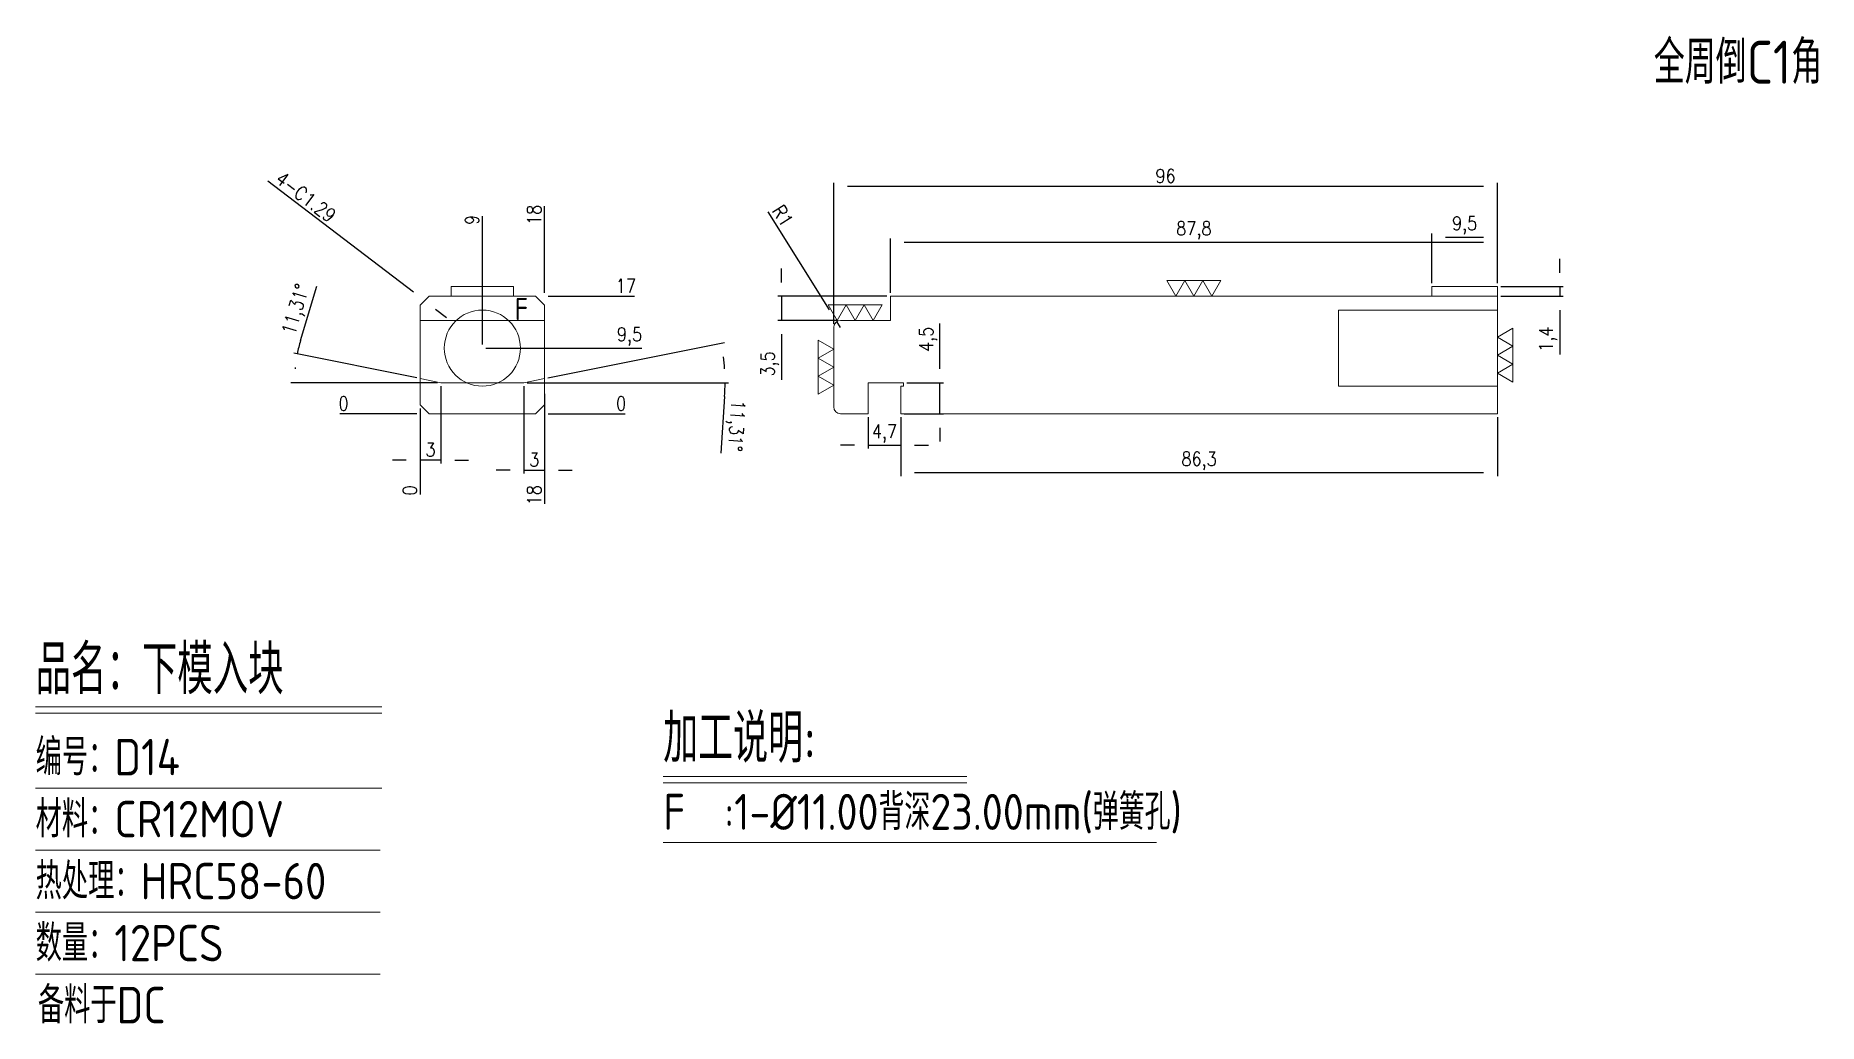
# Model space of a CAD drawing. Header units: millimetres. Extents: x 103626 to 103884, y 600 to 743.
import ezdxf
from ezdxf.enums import TextEntityAlignment as Align

# ---------------------------------------------------------------- set-up
doc = ezdxf.new("R2010")
doc.units = ezdxf.units.MM
doc.linetypes.add('HIDDEN', pattern=[0])
for name, color, linetype in [('DIE_P', 2, 'Continuous'), ('DIM', 4, 'Continuous'), ('TEXT', 4, 'Continuous')]:
    doc.layers.add(name, color=color, linetype=linetype)
doc.styles.add('gbenor', font='gbenor.shx', dxfattribs={"bigfont": 'gbcbig.shx'})
doc.styles.get("Standard").update_dxf_attribs({"font": 'txt.shx', "width": 0.85, "bigfont": 'ctxt.shx'})
doc.dimstyles.new('T-2-WX', dxfattribs={"dimtxt": 2, "dimasz": 2, "dimexe": 0.5, "dimexo": 0.5, "dimgap": 0.5, "dimtad": 1, "dimtxsty": 'Standard', "dimblk": 'OPEN30', "dimcen": 0, "dimazin": 3, "dimtfac": 1, "dimtmove": 0, "dimatfit": 3, "dimldrblk": 'OPEN30', "dimlwd": -1, "dimlwe": -1})

# ---------------------------------------------------------------- blocks, each defined once
blk = doc.blocks.new('*D7579')
at = {"layer": 'Defpoints', "color": 0}
for p in [(103682.0610924185, 688.178943222505), (103700.0610924185, 688.178943222505), (103710.0610924185, 688.178943222505)]:
    blk.add_point(p, dxfattribs=at)
at = {"layer": 'DIM', "color": 0}
blk.add_line((103700.5610924185, 688.178943222505), (103711.6944257518, 688.178943222505), dxfattribs=at)
at = {"layer": 'DIM', "color": 0, "lineweight": 5, "insert": (103711.1277590852, 689.678943222505), "char_height": 2, "attachment_point": 5}
blk.add_mtext('0', dxfattribs=at)
blk = doc.blocks.new('_Open30')
blk = doc.blocks.new('*D7580')
at = {"layer": 'Defpoints', "color": 0}
for p in [(103691.0610924185, 697.678943222505), (103710.0610924185, 697.678943222505), (103682.0610924185, 688.178943222505)]:
    blk.add_point(p, dxfattribs=at)
at = {"layer": 'DIM', "color": 0}
blk.add_line((103691.5610924185, 697.678943222505), (103714.1229971804, 697.678943222505), dxfattribs=at)
at = {"layer": 'DIM', "color": 0, "lineweight": 5, "insert": (103712.3420447995, 699.3694194129812), "char_height": 2, "attachment_point": 5}
blk.add_mtext('9,5', dxfattribs=at)
blk = doc.blocks.new('*D7581')
at = {"layer": 'Defpoints', "color": 0}
for p in [(103700.0610924185, 705.178943222505), (103710.0610924185, 705.178943222505), (103682.0610924185, 688.178943222505)]:
    blk.add_point(p, dxfattribs=at)
at = {"layer": 'DIM', "color": 0}
blk.add_line((103700.5610924185, 705.178943222505), (103713.070616228, 705.178943222505), dxfattribs=at)
at = {"layer": 'DIM', "color": 0, "lineweight": 5, "insert": (103711.8158543233, 706.678943222505), "char_height": 2, "attachment_point": 5}
blk.add_mtext('17', dxfattribs=at)
blk = doc.blocks.new('*D7582')
at = {"layer": 'Defpoints', "color": 0}
for p in [(103672.0610924185, 688.178943222505), (103682.0610924185, 688.178943222505), (103682.0610924185, 688.178943222505)]:
    blk.add_point(p, dxfattribs=at)
at = {"layer": 'DIM', "color": 0}
blk.add_line((103681.5610924185, 688.178943222505), (103670.4277590852, 688.178943222505), dxfattribs=at)
at = {"layer": 'DIM', "color": 0, "lineweight": 5, "insert": (103670.9944257518, 689.678943222505), "char_height": 2, "attachment_point": 5}
blk.add_mtext('0', dxfattribs=at)
blk = doc.blocks.new('*D7583')
at = {"layer": 'Defpoints', "color": 0}
for p in [(103682.0610924185, 688.178943222505), (103700.0610924185, 688.178943222505), (103700.0610924185, 678.178943222505)]:
    blk.add_point(p, dxfattribs=at)
at = {"layer": 'DIM', "color": 0}
blk.add_line((103700.0610924185, 687.678943222505), (103700.0610924185, 675.1694194129668), dxfattribs=at)
at = {"layer": 'DIM', "color": 0, "lineweight": 5, "insert": (103698.5610924185, 676.4241813177359), "char_height": 2, "attachment_point": 5, "rotation": 90}
blk.add_mtext('18', dxfattribs=at)
blk = doc.blocks.new('*D7584')
at = {"layer": 'Defpoints', "color": 0}
for p in [(103682.0610924185, 688.178943222505), (103682.0610924185, 688.178943222505), (103682.0610924185, 678.178943222505)]:
    blk.add_point(p, dxfattribs=at)
at = {"layer": 'DIM', "color": 0}
blk.add_line((103682.0610924185, 687.678943222505), (103682.0610924185, 676.5456098891736), dxfattribs=at)
at = {"layer": 'DIM', "color": 0, "lineweight": 5, "insert": (103680.5610924185, 677.1122765558393), "char_height": 2, "attachment_point": 5, "rotation": 90}
blk.add_mtext('0', dxfattribs=at)
blk = doc.blocks.new('*D7585')
at = {"layer": 'Defpoints', "color": 0}
for p in [(103700.0610924185, 715.178943222505), (103700.0610924185, 705.178943222505), (103682.0610924185, 688.178943222505)]:
    blk.add_point(p, dxfattribs=at)
at = {"layer": 'DIM', "color": 0}
blk.add_line((103700.0610924185, 705.678943222505), (103700.0610924185, 718.1884670320433), dxfattribs=at)
at = {"layer": 'DIM', "color": 0, "lineweight": 5, "insert": (103698.5610924185, 716.9337051272742), "char_height": 2, "attachment_point": 5, "rotation": 90}
blk.add_mtext('18', dxfattribs=at)
blk = doc.blocks.new('*D7586')
at = {"layer": 'Defpoints', "color": 0}
for p in [(103691.0610924185, 715.178943222505), (103691.0610924185, 697.678943222505), (103682.0610924185, 688.178943222505)]:
    blk.add_point(p, dxfattribs=at)
at = {"layer": 'DIM', "color": 0}
blk.add_line((103691.0610924185, 698.178943222505), (103691.0610924185, 716.731324174878), dxfattribs=at)
at = {"layer": 'DIM', "color": 0, "lineweight": 5, "insert": (103689.5610924185, 716.2051336986915), "char_height": 2, "attachment_point": 5, "rotation": 90}
blk.add_mtext('9', dxfattribs=at)
blk = doc.blocks.new('*D7587')
at = {"layer": 'Defpoints', "color": 0}
for p in [(103837.8736971165, 721.0629163338162), (103837.8736971165, 706.5789432225138), (103741.8736971368, 700.6789432225196)]:
    blk.add_point(p, dxfattribs=at)
at = {"layer": 'DIM', "color": 0}
for p, q in [((103741.8736971368, 701.1789432225196), (103741.8736971368, 721.5629163338162)), ((103743.8736971368, 721.0629163338162), (103835.8736971165, 721.0629163338162)), ((103837.8736971165, 707.0789432225138), (103837.8736971165, 721.5629163338162))]:
    blk.add_line(p, q, dxfattribs=at)
at = {"layer": 'DIM', "color": 0, "lineweight": 5, "insert": (103789.8736971267, 722.5629163338162), "char_height": 2, "attachment_point": 5}
blk.add_mtext('96', dxfattribs=at)
blk = doc.blocks.new('*D7588')
at = {"layer": 'Defpoints', "color": 0}
for p in [(103837.8736971165, 713.7279970968666), (103828.373697147, 706.5789432225138), (103837.8736971165, 706.5789432225138)]:
    blk.add_point(p, dxfattribs=at)
at = {"layer": 'DIM', "color": 0}
for p, q in [((103828.373697147, 707.0789432225138), (103828.373697147, 714.2279970968666)), ((103837.8736971165, 707.0789432225138), (103837.8736971165, 714.2279970968666)), ((103830.373697147, 713.7279970968666), (103835.8736971165, 713.7279970968666))]:
    blk.add_line(p, q, dxfattribs=at)
at = {"layer": 'DIM', "color": 0, "lineweight": 5, "insert": (103833.1236971318, 715.4184732873427), "char_height": 2, "attachment_point": 5}
blk.add_mtext('9,5', dxfattribs=at)
blk = doc.blocks.new('*D7589')
at = {"layer": 'Defpoints', "color": 0}
for p in [(103837.8736971165, 706.5789432225138), (103837.8736971165, 705.178943222505), (103846.8828685048, 705.178943222505)]:
    blk.add_point(p, dxfattribs=at)
at = {"layer": 'DIM', "color": 0}
for p, q in [((103846.8828685048, 708.5789432225138), (103846.8828685048, 710.5789432225138)), ((103838.3736971165, 706.5789432225138), (103847.3828685048, 706.5789432225138)), ((103846.8828685048, 706.5789432225138), (103846.8828685048, 705.178943222505)), ((103838.3736971165, 705.178943222505), (103847.3828685048, 705.178943222505)), ((103846.8828685048, 703.178943222505), (103846.8828685048, 696.7789432225109))]:
    blk.add_line(p, q, dxfattribs=at)
at = {"layer": 'DIM', "color": 0, "lineweight": 5, "insert": (103845.1923923143, 698.978943222508), "char_height": 2, "attachment_point": 5, "rotation": 90}
blk.add_mtext('1,4', dxfattribs=at)
blk = doc.blocks.new('*D7590')
at = {"layer": 'Defpoints', "color": 0}
for p in [(103751.5736971368, 688.178943222505), (103837.8736971165, 688.178943222505), (103837.8736971165, 679.6953468940046)]:
    blk.add_point(p, dxfattribs=at)
at = {"layer": 'DIM', "color": 0}
for p, q in [((103751.5736971368, 687.678943222505), (103751.5736971368, 679.1953468940046)), ((103837.8736971165, 687.678943222505), (103837.8736971165, 679.1953468940046)), ((103753.5736971368, 679.6953468940046), (103835.8736971165, 679.6953468940046))]:
    blk.add_line(p, q, dxfattribs=at)
at = {"layer": 'DIM', "color": 0, "lineweight": 5, "insert": (103794.7236971267, 681.3858230844808), "char_height": 2, "attachment_point": 5}
blk.add_mtext('86,3', dxfattribs=at)
blk = doc.blocks.new('*D7591')
at = {"layer": 'Defpoints', "color": 0}
for p in [(103746.8736971368, 688.178943222505), (103751.5736971368, 688.178943222505), (103751.5736971368, 683.6581176925974)]:
    blk.add_point(p, dxfattribs=at)
at = {"layer": 'DIM', "color": 0}
for p, q in [((103746.8736971368, 687.678943222505), (103746.8736971368, 683.1581176925974)), ((103751.5736971368, 687.678943222505), (103751.5736971368, 683.1581176925974)), ((103744.8736971368, 683.6581176925974), (103742.8736971368, 683.6581176925974)), ((103746.8736971368, 683.6581176925974), (103751.5736971368, 683.6581176925974)), ((103753.5736971368, 683.6581176925974), (103755.5736971368, 683.6581176925974))]:
    blk.add_line(p, q, dxfattribs=at)
at = {"layer": 'DIM', "color": 0, "lineweight": 5, "insert": (103749.2236971368, 685.3485938830736), "char_height": 2, "attachment_point": 5}
blk.add_mtext('4,7', dxfattribs=at)
blk = doc.blocks.new('*D7592')
at = {"layer": 'Defpoints', "color": 0}
for p in [(103751.9736971368, 692.678943222505), (103757.2381000559, 692.678943222505), (103751.5736971368, 688.178943222505)]:
    blk.add_point(p, dxfattribs=at)
at = {"layer": 'DIM', "color": 0}
for p, q in [((103757.2381000559, 694.678943222505), (103757.2381000559, 701.2408479844162)), ((103752.4736971368, 692.678943222505), (103757.7381000559, 692.678943222505)), ((103757.2381000559, 688.178943222505), (103757.2381000559, 692.678943222505)), ((103752.0736971368, 688.178943222505), (103757.7381000559, 688.178943222505)), ((103757.2381000559, 686.178943222505), (103757.2381000559, 684.178943222505))]:
    blk.add_line(p, q, dxfattribs=at)
at = {"layer": 'DIM', "color": 0, "lineweight": 5, "insert": (103755.5476238654, 698.9598956034606), "char_height": 2, "attachment_point": 5, "rotation": 90}
blk.add_mtext('4,5', dxfattribs=at)
blk = doc.blocks.new('*D7593')
at = {"layer": 'Defpoints', "color": 0}
for p in [(103837.8736971165, 712.9995727308269), (103837.8736971165, 706.5789432225138), (103750.0736971368, 705.178943222505)]:
    blk.add_point(p, dxfattribs=at)
at = {"layer": 'DIM', "color": 0}
for p, q in [((103750.0736971368, 705.678943222505), (103750.0736971368, 713.4995727308269)), ((103752.0736971368, 712.9995727308269), (103835.8736971165, 712.9995727308269)), ((103837.8736971165, 707.0789432225138), (103837.8736971165, 713.4995727308269))]:
    blk.add_line(p, q, dxfattribs=at)
at = {"layer": 'DIM', "color": 0, "lineweight": 5, "insert": (103793.9736971267, 714.6900489213031), "char_height": 2, "attachment_point": 5}
blk.add_mtext('87,8', dxfattribs=at)
blk = doc.blocks.new('*D7594')
at = {"layer": 'Defpoints', "color": 0}
for p in [(103750.0736971368, 705.178943222505), (103734.3196469026, 701.678943222505), (103742.8736971368, 701.678943222505)]:
    blk.add_point(p, dxfattribs=at)
at = {"layer": 'DIM', "color": 0}
for p, q in [((103734.3196469026, 707.178943222505), (103734.3196469026, 709.178943222505)), ((103749.5736971368, 705.178943222505), (103733.8196469026, 705.178943222505)), ((103734.3196469026, 705.178943222505), (103734.3196469026, 701.678943222505)), ((103742.3736971368, 701.678943222505), (103733.8196469026, 701.678943222505)), ((103734.3196469026, 699.678943222505), (103734.3196469026, 693.1170384605939))]:
    blk.add_line(p, q, dxfattribs=at)
at = {"layer": 'DIM', "color": 0, "lineweight": 5, "insert": (103732.6291707121, 695.3979908415495), "char_height": 2, "attachment_point": 5, "rotation": 90}
blk.add_mtext('3,5', dxfattribs=at)
blk = doc.blocks.new('*D7595')
at = {"layer": 'Defpoints', "color": 0}
for p in [(103742.3415856463, 701.5256175174072), (103742.8736971367, 700.6789432224687)]:
    blk.add_point(p, dxfattribs=at)
at = {"layer": 'DIM', "color": 0}
for p, q in [((103741.2773626655, 703.218966107341), (103732.3750974544, 717.3838906706832)), ((103742.8736971367, 700.6789432224687), (103742.3415856463, 701.5256175174072))]:
    blk.add_line(p, q, dxfattribs=at)
at = {"layer": 'DIM', "color": 0, "lineweight": 5, "insert": (103734.5142243312, 716.7991565578766), "char_height": 2, "attachment_point": 5, "rotation": 302.14823104849506}
blk.add_mtext('R1', dxfattribs=at)
blk = doc.blocks.new('*D7596')
at = {"layer": 'Defpoints', "color": 0}
for p in [(103663.9154766365, 694.0723048526488), (103682.0610924185, 693.2789432225109), (103685.0610924185, 692.678943222505), (103685.0610924185, 692.678943222505), (103697.0610924185, 692.678943222505)]:
    blk.add_point(p, dxfattribs=at)
at = {"layer": 'DIM', "color": 0}
for p, q in [((103664.7654837624, 698.7754006125779), (103667.1258662425, 706.6333082514573)), ((103681.5708020807, 693.3770012900809), (103663.790853271, 696.9329910520423)), ((103684.5610924185, 692.678943222505), (103663.3696195241, 692.678943222505))]:
    blk.add_line(p, q, dxfattribs=at)
for start, end in [(163.2806214399638, 168.6900675258729), (174.099513611782, 174.5905539140909)]:
    blk.add_arc((103685.0610924185, 692.678943222505), 21.19147289436521, start, end, dxfattribs=at)
at = {"layer": 'DIM', "color": 0, "lineweight": 5, "insert": (103664.2810573076, 703.2043774182326), "char_height": 2, "attachment_point": 5, "rotation": 73.28062143996242}
blk.add_mtext('11,31%%d', dxfattribs=at)
blk = doc.blocks.new('*D7597')
at = {"layer": 'Defpoints', "color": 0}
for p in [(103725.9162831459, 696.4982738479212), (103685.0610924185, 692.678943222505), (103697.0610924185, 692.678943222505), (103697.0610924185, 692.678943222505), (103700.0610924185, 693.2789432225109)]:
    blk.add_point(p, dxfattribs=at)
at = {"layer": 'DIM', "color": 0}
for p, q in [((103700.5513827563, 693.3770012900809), (103726.0930075271, 698.4853262442919)), ((103697.5610924185, 692.678943222505), (103726.6679527497, 692.678943222505)), ((103726.0992404263, 690.6801239168608), (103725.535804992, 682.4947309253804))]:
    blk.add_line(p, q, dxfattribs=at)
for start, end in [(3.937701031623457, 7.372231442503647), (356.0622989683765, 0)]:
    blk.add_arc((103697.0610924185, 692.678943222505), 29.10686033120867, start, end, dxfattribs=at)
at = {"layer": 'DIM', "color": 0, "lineweight": 5, "insert": (103727.5515148402, 686.4680693633493), "char_height": 2, "attachment_point": 5, "rotation": 266.06229896837556}
blk.add_mtext('11,31%%d', dxfattribs=at)
blk = doc.blocks.new('*D7598')
at = {"layer": 'Defpoints', "color": 0}
for p in [(103697.0610924185, 692.678943222505), (103700.0610924185, 691.5708290606126), (103700.0610924185, 680.0612486191894)]:
    blk.add_point(p, dxfattribs=at)
at = {"layer": 'DIM', "color": 0}
for p, q in [((103697.0610924185, 692.178943222505), (103697.0610924185, 679.5612486191894)), ((103700.0610924185, 691.0708290606126), (103700.0610924185, 679.5612486191894)), ((103695.0610924185, 680.0612486191894), (103693.0610924185, 680.0612486191894)), ((103697.0610924185, 680.0612486191894), (103700.0610924185, 680.0612486191894)), ((103702.0610924185, 680.0612486191894), (103704.0610924185, 680.0612486191894))]:
    blk.add_line(p, q, dxfattribs=at)
at = {"layer": 'DIM', "color": 0, "lineweight": 5, "insert": (103698.5610924185, 681.5612486191894), "char_height": 2, "attachment_point": 5}
blk.add_mtext('3', dxfattribs=at)
blk = doc.blocks.new('*D7599')
at = {"layer": 'Defpoints', "color": 0}
for p in [(103685.0610924185, 692.678943222505), (103682.0610924185, 689.4718364413129), (103682.0610924185, 681.5102931343426)]:
    blk.add_point(p, dxfattribs=at)
at = {"layer": 'DIM', "color": 0}
for p, q in [((103685.0610924185, 692.178943222505), (103685.0610924185, 681.0102931343426)), ((103682.0610924185, 688.9718364413129), (103682.0610924185, 681.0102931343426)), ((103680.0610924185, 681.5102931343426), (103678.0610924185, 681.5102931343426)), ((103685.0610924185, 681.5102931343426), (103682.0610924185, 681.5102931343426)), ((103687.0610924185, 681.5102931343426), (103689.0610924185, 681.5102931343426))]:
    blk.add_line(p, q, dxfattribs=at)
at = {"layer": 'DIM', "color": 0, "lineweight": 5, "insert": (103683.5610924185, 683.0102931343426), "char_height": 2, "attachment_point": 5}
blk.add_mtext('3', dxfattribs=at)
blk = doc.blocks.new('*D7600')
at = {"layer": 'Defpoints', "color": 0}
for p in [(103682.7067439957, 704.533103180278), (103682.7083340601, 704.531890045917)]:
    blk.add_point(p, dxfattribs=at)
at = {"layer": 'DIM', "color": 0}
for p, q in [((103681.1166795537, 705.7462375793873), (103660.0337039371, 721.8314239910894)), ((103682.7083340601, 704.531890045917), (103682.7067439957, 704.533103180278)), ((103684.2983985021, 703.3187556468076), (103685.8884629441, 702.1056212476983))]:
    blk.add_line(p, q, dxfattribs=at)
at = {"layer": 'DIM', "color": 0, "lineweight": 5, "insert": (103665.5244546765, 719.5289898870543), "char_height": 2, "attachment_point": 5, "rotation": 322.6582991058248}
blk.add_mtext('4-C1.29', dxfattribs=at)

msp = doc.modelspace()

# ---------------------------------------------------------------- linework, layer by layer
at = {"layer": 'DIE_P', "linetype": 'Continuous', "lineweight": 5}
msp.add_line((103695.5610924185, 705.178943222505, -3.8535085e-08), (103686.5610924185, 705.178943222505, -3.8535085e-08), dxfattribs=at)
at = {"layer": 'DIE_P', "linetype": 'Continuous', "lineweight": 5, "elevation": -3.8535085e-08, "flags": 128}
for points in [[(103686.5610924185, 705.178943222505), (103686.5610924185, 706.5789432225138), (103695.5610924185, 706.5789432225138), (103695.5610924185, 705.178943222505)], [(103686.5610924185, 705.178943222505), (103683.3539856373, 705.178943222505), (103682.0610924185, 703.8860500036972), (103682.0610924185, 689.4718364413129), (103683.3539856373, 688.178943222505), (103698.7681991997, 688.178943222505), (103700.0610924185, 689.4718364413129), (103700.0610924185, 703.8860500036972), (103698.7681991997, 705.178943222505), (103695.5610924185, 705.178943222505)]]:
    msp.add_lwpolyline(points, dxfattribs=at)
at = {"layer": 'DIE_P', "linetype": 'Continuous', "lineweight": 5, "elevation": 3.85361984e-08}
msp.add_lwpolyline([(103828.373697147, 705.178943222505), (103828.373697147, 706.5789432225138), (103837.8736971165, 706.5789432225138), (103837.8736971165, 705.178943222505)], close=True, dxfattribs=at)
at = {"layer": 'DIE_P', "linetype": 'Continuous', "lineweight": 5, "elevation": -3.8535085e-08}
msp.add_lwpolyline([(103741.8736971368, 689.1789432225196, 0.414213562373095), (103742.8736971368, 688.178943222505), (103746.8736971368, 688.178943222505), (103746.8736971368, 692.678943222505), (103751.9736971368, 692.678943222505), (103751.9736971368, 692.178943222505), (103751.5736971368, 692.178943222505), (103751.5736971368, 688.178943222505), (103837.8736971165, 688.178943222505), (103837.8736971165, 705.178943222505), (103750.0736971368, 705.178943222505), (103750.0736971368, 701.678943222505), (103742.8736971368, 701.678943222505, 0.414213562373095), (103741.8736971368, 700.6789432225196)], format="xyb", close=True, dxfattribs=at)
msp.add_lwpolyline([(103700.0610924185, 701.678943222505), (103682.0610924185, 701.678943222505)], dxfattribs=at)
at = {"layer": 'DIE_P', "linetype": 'HIDDEN', "lineweight": 5, "elevation": -3.8535085e-08}
msp.add_lwpolyline([(103814.8736971165, 703.178943222505), (103837.8736971165, 703.178943222505), (103837.8736971165, 692.178943222505), (103814.8736971165, 692.178943222505)], close=True, dxfattribs=at)
at = {"layer": 'DIE_P', "linetype": 'HIDDEN', "lineweight": 5, "elevation": -3.8535085e-08, "flags": 128}
msp.add_lwpolyline([(103682.0610924185, 693.2789432225109), (103685.0610924185, 692.678943222505), (103697.0610924185, 692.678943222505), (103700.0610924185, 693.2789432225109)], dxfattribs=at)
at = {"layer": 'DIE_P', "color": 52, "linetype": 'HIDDEN', "lineweight": 5}
msp.add_circle((103691.0610924185, 697.678943222505, -3.8535085e-08), 5.5, dxfattribs=at)
at = {"layer": 'DIM', "color": 4, "linetype": 'Continuous', "lineweight": 5}
for p, q in [((103626.4524712722, 645.8225532857268), (103676.5003680741, 645.8225532857268)), ((103626.4524712722, 644.9001772729348), (103676.5003680741, 644.9001772729348)), ((103626.4524712722, 634.0952011232098), (103676.5003680741, 634.0952011232098)), ((103626.4524712722, 625.1349769989993), (103676.2830127837, 625.1349769989993)), ((103626.4524712722, 616.1747528748265), (103676.2830127837, 616.1747528748265)), ((103626.4524712722, 607.2145287506173), (103676.2830127837, 607.2145287506173))]:
    msp.add_line(p, q, dxfattribs=at)
at = {"layer": 'TEXT', "color": 3, "lineweight": 5}
for p, q in [((103717.2236977352, 635.7793910793953), (103761.1535668876, 635.7793910793953)), ((103717.2236977352, 634.869391079395), (103761.1535668876, 634.869391079395)), ((103717.2236977352, 626.2373910793949), (103788.58179562, 626.2373910793949))]:
    msp.add_line(p, q, dxfattribs=at)
at = {"layer": 'TEXT', "lineweight": 5, "elevation": -3.8535085e-08}
for points in [[(103797.8708114437, 707.428943222505), (103796.571773338, 705.178943222505), (103795.2727352323, 707.428943222505), (103793.9736971267, 705.178943222505), (103792.674659021, 707.428943222505), (103791.3756209153, 705.178943222505), (103790.0765828096, 707.428943222505), (103797.8708114437, 707.428943222505)], [(103748.8871782652, 703.928943222505), (103747.5881401595, 701.678943222505), (103746.2891020538, 703.928943222505), (103744.9900639481, 701.678943222505), (103743.6910258425, 703.928943222505), (103742.3919877368, 701.678943222505), (103741.0929496311, 703.928943222505), (103748.8871782652, 703.928943222505)], [(103739.6236971368, 698.8260575395495), (103741.8736971368, 697.527019433873), (103739.6236971368, 696.2279813281962), (103741.8736971368, 694.9289432225196), (103739.6236971368, 693.629905116843), (103741.8736971368, 692.3308670111662), (103739.6236971368, 691.0318289054896), (103739.6236971368, 698.8260575395495)], [(103840.1236971165, 692.7818289054751), (103837.8736971165, 694.0808670111517), (103840.1236971165, 695.3799051168285), (103837.8736971165, 696.678943222505), (103840.1236971165, 697.9779813281816), (103837.8736971165, 699.2770194338584), (103840.1236971165, 700.576057539535), (103840.1236971165, 692.7818289054751)]]:
    msp.add_lwpolyline(points, close=True, dxfattribs=at)

# ---------------------------------------------------------------- texts
at = {"layer": 'DIM', "color": 3, "linetype": 'Continuous', "lineweight": 5, "style": 'gbenor'}
for s, height, p in [('品名：下模入块', 7.115472098621747, (103626.4524712722, 647.6673053113072)), ('编号：D14', 5.270720073053146, (103626.4524712722, 635.9399531487584)), ('材料：CR12MOV', 5.270720073053146, (103626.4524712722, 626.9797290245842)), ('热处理：HRC58-60', 5.270720073053146, (103626.4524712722, 618.0195049003751)), ('数量：12PCS', 5.270720073053146, (103626.4524712722, 609.0592807761686)), ('备料于DC', 5.270720073053146, (103626.7731384114, 600.0990566520281))]:
    msp.add_text(s, height=height, dxfattribs=at).set_placement(p)
at = {"layer": 'TEXT', "color": 4, "lineweight": 5, "style": 'gbenor'}
for s, height, p in [('全周倒C1角', 6.217405351707713, (103860.4890371377, 735.8878054842558)), ('加工说明: ', 7.020000000000002, (103717.2236977352, 637.7813910793952)), ('F  :1-%%C11.00背深23.00mm(弹簧孔)', 5.2, (103717.2236977352, 628.0573910793951))]:
    msp.add_text(s, height=height, dxfattribs=at).set_placement(p)
msp.add_text('F', height=3.2, dxfattribs=at).set_placement((103696.7132326228, 703.3310834267895, -3.8535085e-08), align=Align.MIDDLE_CENTER)

# ---------------------------------------------------------------- dimensions: what is measured, and where the dimension line sits
at = {"layer": 'DIM', "color": 4, "lineweight": 5}
dim = msp.add_diameter_dim_2p(p1=(103682.7083340601, 704.531890045917), p2=(103682.7067439957, 704.533103180278), text='4-C1.29', dimstyle='T-2-WX', dxfattribs=at)
dim.commit()
dim.dimension.update_dxf_attribs({"geometry": '*D7600', "text_midpoint": (103664.6146038771, 718.3364415555579), "dimtype": 163})
at = {"layer": 'DIM', "lineweight": 5}
for base, p1, p2, picture, middle in [((103837.8736971165, 721.0629163338162), (103741.8736971368, 700.6789432225196, -3.8535085e-08), (103837.8736971165, 706.5789432225138, 3.85361984e-08), '*D7587', (103789.8736971267, 722.5629163338162)), ((103837.8736971165, 712.9995727308269), (103750.0736971368, 705.178943222505, -3.8535085e-08), (103837.8736971165, 706.5789432225138, 3.85361984e-08), '*D7593', (103793.9736971267, 714.6900489213031)), ((103837.8736971165, 713.7279970968666), (103828.373697147, 706.5789432225138, 3.85361984e-08), (103837.8736971165, 706.5789432225138, 3.85361984e-08), '*D7588', (103833.1236971318, 715.4184732873427)), ((103751.5736971368, 683.6581176925974), (103746.8736971368, 688.178943222505, -3.8535085e-08), (103751.5736971368, 688.178943222505, -3.8535085e-08), '*D7591', (103749.2236971368, 685.3485938830736)), ((103837.8736971165, 679.6953468940046), (103751.5736971368, 688.178943222505, -3.8535085e-08), (103837.8736971165, 688.178943222505, -3.8535085e-08), '*D7590', (103794.7236971267, 681.3858230844808))]:
    dim = msp.add_linear_dim(base=base, p1=p1, p2=p2, dimstyle='T-2-WX', dxfattribs=at)
    dim.commit()
    dim.dimension.update_dxf_attribs({"geometry": picture, "text_midpoint": middle})
for feature_location, offset, dtype, picture, middle in [((103700.0610924185, 705.178943222505), (0, 10), 1, '*D7585', (103698.5610924185, 716.9337051272742)), ((103691.0610924185, 697.678943222505, -3.8535085e-08), (0, 17.5), 1, '*D7586', (103689.5610924185, 716.2051336986915)), ((103700.0610924185, 705.178943222505), (10, 0), 0, '*D7581', (103711.8158543233, 706.678943222505)), ((103691.0610924185, 697.678943222505, -3.8535085e-08), (19, 0), 0, '*D7580', (103712.3420447995, 699.3694194129812)), ((103682.0610924185, 688.178943222505), (-10, 0), 0, '*D7582', (103670.9944257518, 689.678943222505)), ((103700.0610924185, 688.178943222505), (10, 0), 0, '*D7579', (103711.1277590852, 689.678943222505)), ((103682.0610924185, 688.178943222505), (0, -10), 1, '*D7584', (103680.5610924185, 677.1122765558393)), ((103700.0610924185, 688.178943222505), (0, -10), 1, '*D7583', (103698.5610924185, 676.4241813177359))]:
    dim = msp.add_ordinate_dim(feature_location=feature_location, offset=offset, dtype=dtype, origin=(103682.0610924185, 688.178943222505), dimstyle='T-2-WX', dxfattribs=at)
    dim.commit()
    dim.dimension.update_dxf_attribs({"geometry": picture, "text_midpoint": middle})
dim = msp.add_radius_dim(center=(103742.8736971367, 700.6789432224687, -3.8535085e-08), mpoint=(103742.3415856463, 701.5256175174072, -3.8535085e-08), dimstyle='T-2-WX', dxfattribs=at)
dim.commit()
dim.dimension.update_dxf_attribs({"geometry": '*D7595', "text_midpoint": (103733.2442128888, 716.000989322239), "dimtype": 164})
for base, p1, p2, picture, middle in [((103734.3196469026, 701.678943222505), (103750.0736971368, 705.178943222505, -3.8535085e-08), (103742.8736971368, 701.678943222505, -3.8535085e-08), '*D7594', (103732.6291707121, 695.3979908415495)), ((103846.8828685048, 705.178943222505), (103837.8736971165, 706.5789432225138, 3.85361984e-08), (103837.8736971165, 705.178943222505, -3.8535085e-08), '*D7589', (103845.1923923143, 698.978943222508)), ((103757.2381000559, 692.678943222505), (103751.5736971368, 688.178943222505, -3.8535085e-08), (103751.9736971368, 692.678943222505, -3.8535085e-08), '*D7592', (103755.5476238654, 698.9598956034606))]:
    dim = msp.add_linear_dim(base=base, p1=p1, p2=p2, angle=90, dimstyle='T-2-WX', dxfattribs=at)
    dim.commit()
    dim.dimension.update_dxf_attribs({"geometry": picture, "text_midpoint": middle})
at = {"layer": 'DIM', "color": 4, "lineweight": 5}
for base, line1, picture, middle in [((103663.9154766365, 694.0723048526488), ((103682.0610924185, 693.2789432225109, -3.8535085e-08), (103685.0610924185, 692.678943222505, -3.8535085e-08)), '*D7596', (103664.2810573076, 703.2043774182326)), ((103725.9162831459, 696.4982738479212), ((103697.0610924185, 692.678943222505, -3.8535085e-08), (103700.0610924185, 693.2789432225109, -3.8535085e-08)), '*D7597', (103727.5515148402, 686.4680693633493))]:
    dim = msp.add_angular_dim_2l(base=base, line1=line1, line2=((103685.0610924185, 692.678943222505, -3.8535085e-08), (103697.0610924185, 692.678943222505, -3.8535085e-08)), dimstyle='T-2-WX', dxfattribs=at)
    dim.commit()
    dim.dimension.update_dxf_attribs({"geometry": picture, "text_midpoint": middle})
for base, p1, p2, picture, middle in [((103682.0610924185, 681.5102931343426), (103685.0610924185, 692.678943222505, -3.8535085e-08), (103682.0610924185, 689.4718364413129, -3.8535085e-08), '*D7599', (103683.5610924185, 683.0102931343426)), ((103700.0610924185, 680.0612486191894), (103697.0610924185, 692.678943222505, -3.8535085e-08), (103700.0610924185, 691.5708290606126, -3.8535085e-08), '*D7598', (103698.5610924185, 681.5612486191894))]:
    dim = msp.add_linear_dim(base=base, p1=p1, p2=p2, dimstyle='T-2-WX', dxfattribs=at)
    dim.commit()
    dim.dimension.update_dxf_attribs({"geometry": picture, "text_midpoint": middle})

doc.saveas('drawing.dxf')
